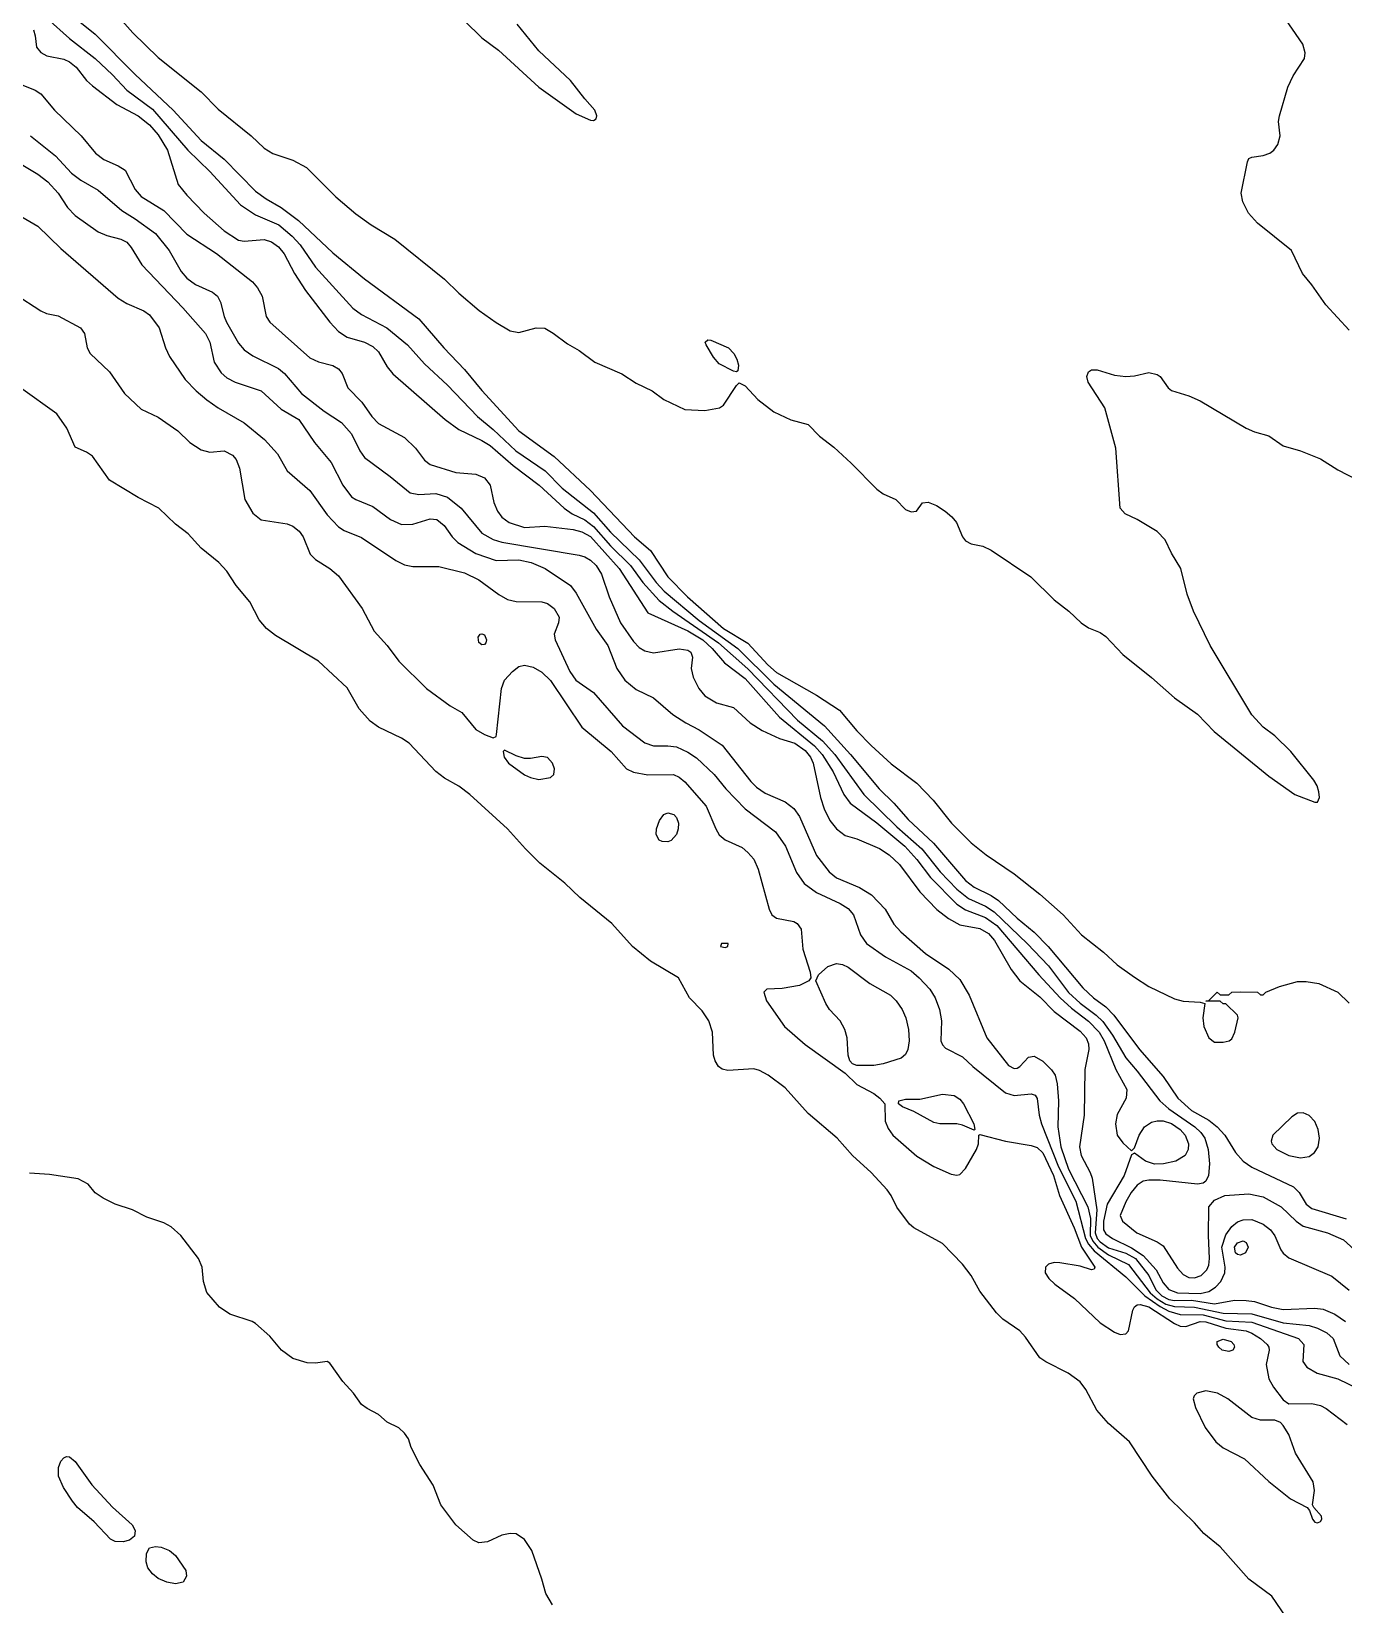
# Model space of a CAD drawing. Extents: x 474277 to 475042, y 254928 to 255625.
# Drawn here: x 474636.53 to 474671.67, y 255047.68 to 255089.81 of the extents above; entities that cross this region are included whole.
import ezdxf

# ---------------------------------------------------------------- set-up
doc = ezdxf.new("R2010")
doc.units = 0
doc.header["$MEASUREMENT"] = 0
doc.layers.add('BaseMapV2_DTM_export_MonNov09090547073261 — entities', color=1, linetype='CONTINUOUS')

msp = doc.modelspace()

# ---------------------------------------------------------------- linework, layer by layer
at = {"layer": 'BaseMapV2_DTM_export_MonNov09090547073261 — entities', "color": 15, "linetype": 'Continuous', "true_color": 0xb7484b}
for points in [[(474638.465, 255090.645, 88.75), (474639.242, 255089.769, 88.75), (474639.922, 255089.105, 88.75), (474641.072, 255088.192, 88.75), (474641.532, 255087.726, 88.75), (474642.414, 255087.009, 88.75), (474642.759, 255086.685, 88.75), (474642.989, 255086.537, 88.75), (474643.526, 255086.359, 88.75), (474643.893, 255086.165, 88.75), (474644.676, 255085.38, 88.75), (474645.213, 255084.926, 88.75), (474645.627, 255084.632, 88.75), (474646.264, 255084.248, 88.75), (474647.591, 255083.175, 88.75), (474647.973, 255082.798, 88.75), (474648.515, 255082.331, 88.75), (474648.97, 255082.013, 88.75), (474649.353, 255081.79, 88.75), (474649.583, 255081.744, 88.75), (474650.043, 255081.873, 88.75), (474650.273, 255081.866, 88.75), (474650.503, 255081.73, 88.75), (474650.887, 255081.438, 88.75), (474651.193, 255081.264, 88.75), (474651.613, 255080.951, 88.75), (474652.344, 255080.64, 88.75), (474652.727, 255080.387, 88.75), (474653.148, 255080.184, 88.75), (474653.467, 255079.954, 88.75), (474654.031, 255079.685, 88.75), (474654.567, 255079.655, 88.75), (474654.96, 255079.724, 88.75), (474655.06, 255079.801, 88.75), (474655.411, 255080.327, 88.75), (474655.487, 255080.402, 88.75), (474655.641, 255080.316, 88.75), (474655.986, 255079.954, 88.75), (474656.407, 255079.624, 88.75), (474656.868, 255079.405, 88.75), (474657.328, 255079.278, 88.75), (474657.634, 255078.971, 88.75), (474658.018, 255078.671, 88.75), (474658.478, 255078.244, 88.75), (474659.168, 255077.55, 88.75), (474659.34, 255077.424, 88.75), (474659.677, 255077.271, 88.75), (474659.935, 255077.01, 88.75), (474660.088, 255076.947, 88.75), (474660.23, 255076.964, 88.75), (474660.395, 255077.185, 88.75), (474660.548, 255077.201, 88.75), (474660.77, 255077.117, 88.75), (474660.998, 255076.964, 88.75), (474661.181, 255076.811, 88.75), (474661.308, 255076.657, 88.75), (474661.46, 255076.274, 88.75), (474661.545, 255076.169, 88.75), (474661.698, 255076.091, 88.75), (474662.005, 255076.024, 88.75), (474662.235, 255075.921, 88.75), (474663.293, 255075.2, 88.75), (474663.919, 255074.587, 88.75), (474664.313, 255074.28, 88.75), (474664.641, 255073.974, 88.75), (474664.842, 255073.835, 88.75), (474665.149, 255073.71, 88.75), (474665.302, 255073.606, 88.75), (474665.762, 255073.127, 88.75), (474666.529, 255072.506, 88.75), (474667.142, 255071.959, 88.75), (474667.756, 255071.528, 88.75), (474668.205, 255071.06, 88.75), (474669.672, 255069.864, 88.75), (474670.363, 255069.373, 88.75), (474670.899, 255069.167, 88.75), (474670.976, 255069.168, 88.75), (474671.025, 255069.296, 88.75), (474671.01, 255069.45, 88.75), (474670.967, 255069.603, 88.75), (474670.878, 255069.756, 88.75), (474670.256, 255070.523, 88.75), (474669.826, 255070.942, 88.75), (474669.519, 255071.176, 88.75), (474669.212, 255071.506, 88.75), (474668.098, 255073.36, 88.75), (474667.655, 255074.28, 88.75), (474667.479, 255074.74, 88.75), (474667.316, 255075.43, 88.75), (474667.065, 255075.834, 88.75), (474666.889, 255076.197, 88.75), (474666.682, 255076.415, 88.75), (474666.145, 255076.739, 88.75), (474665.818, 255076.887, 88.75), (474665.69, 255077.041, 88.75), (474665.575, 255078.651, 88.75), (474665.278, 255079.724, 88.75), (474664.826, 255080.414, 88.75), (474664.796, 255080.568, 88.75), (474664.842, 255080.691, 88.75), (474664.919, 255080.743, 88.75), (474665.072, 255080.742, 88.75), (474665.532, 255080.605, 88.75), (474665.839, 255080.568, 88.75), (474666.069, 255080.582, 88.75), (474666.452, 255080.67, 88.75), (474666.682, 255080.625, 88.75), (474666.759, 255080.566, 88.75), (474666.975, 255080.261, 88.75), (474667.065, 255080.19, 88.75), (474667.526, 255080.053, 88.75), (474667.832, 255079.919, 88.75), (474669.059, 255079.186, 88.75), (474669.289, 255079.087, 88.75), (474669.672, 255078.976, 88.75), (474670.056, 255078.71, 88.75), (474670.516, 255078.573, 88.75), (474671.053, 255078.36, 88.75), (474671.513, 255078.068, 88.75), (474672.31, 255077.654, 88.75)], [(474671.819, 255081.809, 88.75), (474671.2, 255082.485, 88.75), (474670.823, 255083.022, 88.75), (474670.569, 255083.328, 88.75), (474670.274, 255083.941, 88.75), (474669.366, 255084.674, 88.75), (474669.126, 255084.938, 88.75), (474668.976, 255085.245, 88.75), (474668.931, 255085.475, 88.75), (474669.094, 255086.318, 88.75), (474669.136, 255086.404, 88.75), (474669.212, 255086.436, 88.75), (474669.519, 255086.481, 88.75), (474669.692, 255086.548, 88.75), (474669.801, 255086.625, 88.75), (474669.914, 255086.778, 88.75), (474669.972, 255087.009, 88.75), (474669.932, 255087.392, 88.75), (474669.957, 255087.545, 88.75), (474670.176, 255088.312, 88.75), (474670.319, 255088.619, 88.75), (474670.625, 255089.079, 88.75), (474670.641, 255089.232, 88.75), (474670.581, 255089.462, 88.75), (474669.749, 255090.684, 88.75)], [(474636.948, 255090.152, 89.25), (474637.55, 255089.615, 89.25), (474638.231, 255089.079, 89.25), (474638.695, 255088.646, 89.25), (474639.079, 255088.233, 89.25), (474639.769, 255087.727, 89.25), (474640.714, 255086.625, 89.25), (474641.302, 255086.06, 89.25), (474642.124, 255085.168, 89.25), (474642.529, 255084.892, 89.25), (474643.155, 255084.632, 89.25), (474643.513, 255084.325, 89.25), (474643.725, 255084.095, 89.25), (474644.139, 255083.496, 89.25), (474645.136, 255082.4, 89.25), (474645.366, 255082.23, 89.25), (474646.049, 255081.871, 89.25), (474646.6, 255081.411, 89.25), (474647.053, 255080.903, 89.25), (474647.666, 255080.339, 89.25), (474648.473, 255079.494, 89.25), (474648.893, 255079.152, 89.25), (474649.502, 255078.574, 89.25), (474650.288, 255078.037, 89.25), (474650.744, 255077.577, 89.25), (474651.577, 255076.917, 89.25), (474652.037, 255076.4, 89.25), (474652.806, 255075.66, 89.25), (474653.255, 255075.047, 89.25), (474653.473, 255074.817, 89.25), (474654.414, 255074.036, 89.25), (474655.443, 255073.283, 89.25), (474656.407, 255072.329, 89.25), (474657.766, 255071.213, 89.25), (474658.464, 255070.446, 89.25), (474659.231, 255069.526, 89.25), (474659.624, 255069.143, 89.25), (474660.011, 255068.703, 89.25), (474660.688, 255068.069, 89.25), (474661.545, 255067.073, 89.25), (474661.775, 255066.892, 89.25), (474662.235, 255066.668, 89.25), (474662.429, 255066.536, 89.25), (474662.925, 255066.06, 89.25), (474663.385, 255065.686, 89.25), (474663.759, 255065.309, 89.25), (474664.689, 255064.199, 89.25), (474664.976, 255063.929, 89.25), (474665.302, 255063.692, 89.25), (474665.516, 255063.469, 89.25), (474666.206, 255062.549, 89.25), (474666.835, 255061.822, 89.25), (474667.234, 255061.245, 89.25), (474667.602, 255060.917, 89.25), (474668.062, 255060.654, 89.25), (474668.285, 255060.479, 89.25), (474668.489, 255060.249, 89.25), (474668.773, 255059.788, 89.25), (474668.979, 255059.558, 89.25), (474669.212, 255059.398, 89.25), (474670.327, 255058.868, 89.25), (474670.486, 255058.715, 89.25), (474670.673, 255058.408, 89.25), (474670.823, 255058.291, 89.25), (474671.743, 255058.016, 89.25)], [(474637.468, 255090.347, 89), (474638.235, 255089.733, 89), (474639.309, 255088.65, 89), (474640.321, 255087.699, 89), (474641.072, 255086.889, 89), (474641.686, 255086.383, 89), (474642.529, 255085.534, 89), (474642.811, 255085.322, 89), (474643.219, 255085.094, 89), (474643.679, 255084.745, 89), (474644.599, 255083.882, 89), (474645.443, 255083.179, 89), (474646.9, 255082.109, 89), (474647.568, 255081.334, 89), (474648.126, 255080.754, 89), (474648.586, 255080.196, 89), (474649.583, 255079.113, 89), (474650.526, 255078.421, 89), (474651.5, 255077.515, 89), (474652.676, 255076.274, 89), (474653.11, 255075.912, 89), (474653.57, 255075.202, 89), (474654.099, 255074.664, 89), (474655.065, 255073.82, 89), (474655.717, 255073.431, 89), (474656.254, 255072.85, 89), (474656.484, 255072.642, 89), (474657.558, 255072.031, 89), (474658.171, 255071.633, 89), (474658.631, 255071.079, 89), (474659.014, 255070.686, 89), (474659.551, 255070.196, 89), (474660.241, 255069.674, 89), (474660.678, 255069.22, 89), (474661.166, 255068.606, 89), (474661.698, 255068.083, 89), (474662.096, 255067.763, 89), (474662.848, 255067.248, 89), (474663.538, 255066.707, 89), (474664.165, 255066.153, 89), (474664.653, 255065.616, 89), (474665.237, 255065.156, 89), (474665.609, 255064.816, 89), (474666.069, 255064.487, 89), (474666.459, 255064.236, 89), (474667.142, 255063.899, 89), (474667.372, 255063.84, 89), (474667.832, 255063.815, 89), (474667.952, 255063.776, 89), (474667.898, 255063.392, 89), (474667.928, 255063.162, 89), (474668.062, 255062.858, 89), (474668.216, 255062.745, 89), (474668.446, 255062.739, 89), (474668.603, 255062.779, 89), (474668.676, 255062.828, 89), (474668.763, 255063.009, 89), (474668.848, 255063.392, 89), (474668.826, 255063.469, 89), (474668.522, 255063.771, 89), (474668.446, 255063.771, 89), (474668.369, 255063.844, 89), (474667.986, 255063.844, 89), (474668.062, 255063.857, 89), (474668.284, 255064.082, 89), (474668.369, 255064.014, 89), (474668.599, 255064.014, 89), (474668.676, 255064.085, 89), (474668.906, 255064.09, 89), (474669.366, 255064.085, 89), (474669.442, 255064.014, 89), (474669.519, 255064.014, 89), (474669.588, 255064.082, 89), (474669.952, 255064.236, 89), (474670.439, 255064.367, 89), (474670.669, 255064.37, 89), (474671.006, 255064.312, 89), (474671.516, 255064.082, 89), (474671.819, 255063.789, 89)], [(474648.126, 255090.09, 88.5), (474648.586, 255089.634, 88.5), (474649.033, 255089.309, 88.5), (474650.121, 255088.312, 88.5), (474651.117, 255087.603, 88.5), (474651.5, 255087.43, 88.5), (474651.577, 255087.426, 88.5), (474651.656, 255087.469, 88.5), (474651.672, 255087.545, 88.5), (474651.62, 255087.699, 88.5), (474651.347, 255087.998, 88.5), (474650.963, 255088.495, 88.5), (474650.12, 255089.286, 88.5), (474649.537, 255089.999, 88.5)], [(474636.582, 255089.846, 89.5), (474636.63, 255089.692, 89.5), (474636.663, 255089.385, 89.5), (474636.778, 255089.239, 89.5), (474636.937, 255089.155, 89.5), (474637.392, 255089.061, 89.5), (474637.545, 255088.995, 89.5), (474637.724, 255088.849, 89.5), (474638.005, 255088.493, 89.5), (474638.159, 255088.35, 89.5), (474638.81, 255087.852, 89.5), (474639.385, 255087.546, 89.5), (474639.692, 255087.302, 89.5), (474639.922, 255087.04, 89.5), (474640.171, 255086.625, 89.5), (474640.455, 255085.705, 89.5), (474640.689, 255085.419, 89.5), (474641.157, 255084.938, 89.5), (474641.686, 255084.469, 89.5), (474642.069, 255084.22, 89.5), (474642.222, 255084.189, 89.5), (474642.759, 255084.234, 89.5), (474642.955, 255084.171, 89.5), (474643.142, 255084.042, 89.5), (474643.296, 255083.852, 89.5), (474643.568, 255083.328, 89.5), (474643.871, 255082.868, 89.5), (474644.523, 255082.024, 89.5), (474644.753, 255081.775, 89.5), (474644.983, 255081.618, 89.5), (474645.443, 255081.491, 89.5), (474645.673, 255081.375, 89.5), (474645.826, 255081.225, 89.5), (474646.056, 255080.822, 89.5), (474646.21, 255080.638, 89.5), (474647.612, 255079.418, 89.5), (474647.973, 255079.149, 89.5), (474648.586, 255078.856, 89.5), (474648.817, 255078.716, 89.5), (474649.43, 255078.184, 89.5), (474650.126, 255077.654, 89.5), (474650.791, 255077.041, 89.5), (474651.012, 255076.887, 89.5), (474651.347, 255076.727, 89.5), (474651.577, 255076.551, 89.5), (474652.037, 255076.031, 89.5), (474652.572, 255075.507, 89.5), (474652.901, 255075.047, 89.5), (474653.34, 255074.572, 89.5), (474653.709, 255074.28, 89.5), (474654.927, 255073.437, 89.5), (474655.717, 255072.743, 89.5), (474657.042, 255071.367, 89.5), (474657.711, 255070.816, 89.5), (474658.044, 255070.446, 89.5), (474658.82, 255069.373, 89.5), (474659.705, 255068.509, 89.5), (474660.374, 255067.916, 89.5), (474660.864, 255067.303, 89.5), (474661.315, 255066.837, 89.5), (474661.621, 255066.593, 89.5), (474662.082, 255066.385, 89.5), (474662.312, 255066.235, 89.5), (474663.194, 255065.386, 89.5), (474663.768, 255064.784, 89.5), (474664.305, 255064.073, 89.5), (474664.612, 255063.783, 89.5), (474665.047, 255063.469, 89.5), (474665.225, 255063.293, 89.5), (474665.484, 255062.932, 89.5), (474665.839, 255062.328, 89.5), (474666.145, 255061.97, 89.5), (474666.75, 255061.169, 89.5), (474666.989, 255060.96, 89.5), (474667.686, 255060.479, 89.5), (474667.85, 255060.325, 89.5), (474667.955, 255060.172, 89.5), (474668.047, 255059.865, 89.5), (474668.076, 255059.482, 89.5), (474668.053, 255059.175, 89.5), (474667.983, 255059.022, 89.5), (474667.909, 255058.967, 89.5), (474667.756, 255058.945, 89.5), (474666.759, 255059.049, 89.5), (474666.452, 255059.052, 89.5), (474666.299, 255059.017, 89.5), (474666.145, 255058.912, 89.5), (474665.984, 255058.715, 89.5), (474665.839, 255058.471, 89.5), (474665.69, 255058.102, 89.5), (474665.746, 255057.948, 89.5), (474666.132, 255057.642, 89.5), (474666.682, 255057.399, 89.5), (474666.835, 255057.29, 89.5), (474667.219, 255056.691, 89.5), (474667.372, 255056.518, 89.5), (474667.526, 255056.44, 89.5), (474667.679, 255056.431, 89.5), (474667.853, 255056.491, 89.5), (474668.011, 255056.645, 89.5), (474668.062, 255056.774, 89.5), (474668.084, 255056.951, 89.5), (474668.055, 255057.565, 89.5), (474668.064, 255058.332, 89.5), (474668.216, 255058.509, 89.5), (474668.494, 255058.638, 89.5), (474669.136, 255058.682, 89.5), (474669.519, 255058.601, 89.5), (474670.001, 255058.332, 89.5), (474670.398, 255057.948, 89.5), (474670.593, 255057.817, 89.5), (474671.238, 255057.642, 89.5), (474671.666, 255057.447, 89.5), (474672.053, 255057.105, 89.5)], [(474636.165, 255088.426, 89.75), (474636.628, 255088.235, 89.75), (474636.778, 255088.137, 89.75), (474637.141, 255087.699, 89.75), (474637.856, 255087.009, 89.75), (474638.239, 255086.548, 89.75), (474638.465, 255086.381, 89.75), (474638.849, 255086.209, 89.75), (474639.037, 255086.088, 89.75), (474639.309, 255085.571, 89.75), (474639.462, 255085.387, 89.75), (474640.075, 255085.016, 89.75), (474640.689, 255084.375, 89.75), (474641.487, 255083.865, 89.75), (474642.444, 255083.098, 89.75), (474642.579, 255082.945, 89.75), (474642.705, 255082.715, 89.75), (474642.811, 255082.178, 89.75), (474642.91, 255082.025, 89.75), (474643.986, 255081.07, 89.75), (474644.216, 255080.964, 89.75), (474644.599, 255080.859, 89.75), (474644.753, 255080.772, 89.75), (474644.853, 255080.644, 89.75), (474645.005, 255080.261, 89.75), (474645.375, 255079.878, 89.75), (474645.643, 255079.494, 89.75), (474645.826, 255079.307, 89.75), (474646.516, 255078.938, 89.75), (474646.815, 255078.651, 89.75), (474647.053, 255078.329, 89.75), (474647.206, 255078.207, 89.75), (474647.896, 255078, 89.75), (474648.433, 255077.956, 89.75), (474648.663, 255077.851, 89.75), (474648.812, 255077.654, 89.75), (474648.915, 255077.194, 89.75), (474649.008, 255076.964, 89.75), (474649.123, 255076.805, 89.75), (474649.323, 255076.657, 89.75), (474649.737, 255076.52, 89.75), (474650.273, 255076.557, 89.75), (474651.04, 255076.47, 89.75), (474651.27, 255076.41, 89.75), (474651.5, 255076.282, 89.75), (474652.269, 255075.43, 89.75), (474653.034, 255074.24, 89.75), (474654.107, 255073.753, 89.75), (474654.505, 255073.513, 89.75), (474654.758, 255073.283, 89.75), (474655.089, 255072.9, 89.75), (474655.641, 255072.481, 89.75), (474656.562, 255071.443, 89.75), (474657.502, 255070.676, 89.75), (474657.704, 255070.446, 89.75), (474657.999, 255069.986, 89.75), (474658.285, 255069.373, 89.75), (474658.453, 255069.143, 89.75), (474659.168, 255068.614, 89.75), (474659.921, 255067.993, 89.75), (474660.241, 255067.633, 89.75), (474660.605, 255067.149, 89.75), (474661.315, 255066.441, 89.75), (474661.545, 255066.286, 89.75), (474662.082, 255066.085, 89.75), (474662.388, 255065.863, 89.75), (474663.507, 255064.542, 89.75), (474664.079, 255063.929, 89.75), (474664.382, 255063.651, 89.75), (474664.842, 255063.305, 89.75), (474665.128, 255063.009, 89.75), (474665.26, 255062.779, 89.75), (474665.569, 255062.012, 89.75), (474665.868, 255061.475, 89.75), (474665.85, 255061.245, 89.75), (474665.609, 255060.803, 89.75), (474665.56, 255060.555, 89.75), (474665.609, 255060.255, 89.75), (474665.762, 255060.049, 89.75), (474665.992, 255059.837, 89.75), (474666.069, 255059.915, 89.75), (474666.194, 255060.249, 89.75), (474666.34, 255060.479, 89.75), (474666.529, 255060.597, 89.75), (474666.682, 255060.635, 89.75), (474666.835, 255060.635, 89.75), (474667.065, 255060.564, 89.75), (474667.291, 255060.402, 89.75), (474667.424, 255060.249, 89.75), (474667.519, 255060.018, 89.75), (474667.512, 255059.865, 89.75), (474667.424, 255059.712, 89.75), (474667.175, 255059.558, 89.75), (474666.844, 255059.482, 89.75), (474666.605, 255059.479, 89.75), (474666.366, 255059.558, 89.75), (474666.069, 255059.768, 89.75), (474665.992, 255059.722, 89.75), (474665.791, 255059.175, 89.75), (474665.336, 255058.408, 89.75), (474665.239, 255057.948, 89.75), (474665.244, 255057.718, 89.75), (474665.302, 255057.615, 89.75), (474665.486, 255057.488, 89.75), (474665.992, 255057.238, 89.75), (474666.299, 255057.028, 89.75), (474666.654, 255056.645, 89.75), (474666.835, 255056.298, 89.75), (474666.989, 255056.119, 89.75), (474667.219, 255056.034, 89.75), (474667.832, 255056.01, 89.75), (474668.062, 255056.066, 89.75), (474668.238, 255056.185, 89.75), (474668.383, 255056.338, 89.75), (474668.487, 255056.568, 89.75), (474668.496, 255056.721, 89.75), (474668.412, 255057.258, 89.75), (474668.522, 255057.585, 89.75), (474668.676, 255057.804, 89.75), (474668.829, 255057.928, 89.75), (474668.982, 255057.989, 89.75), (474669.212, 255057.993, 89.75), (474669.518, 255057.872, 89.75), (474669.715, 255057.718, 89.75), (474669.826, 255057.558, 89.75), (474669.992, 255057.181, 89.75), (474670.056, 255057.089, 89.75), (474670.209, 255056.966, 89.75), (474671.359, 255056.474, 89.75), (474671.819, 255056.104, 89.75)], [(474636.502, 255087.009, 90), (474637.171, 255086.472, 90), (474637.599, 255086.012, 90), (474637.852, 255085.824, 90), (474638.312, 255085.56, 90), (474638.947, 255085.015, 90), (474639.309, 255084.792, 90), (474639.845, 255084.394, 90), (474640.214, 255083.941, 90), (474640.535, 255083.382, 90), (474640.689, 255083.2, 90), (474640.919, 255083.029, 90), (474641.379, 255082.828, 90), (474641.506, 255082.715, 90), (474641.592, 255082.561, 90), (474641.686, 255082.178, 90), (474641.752, 255082.025, 90), (474642.069, 255081.459, 90), (474642.222, 255081.279, 90), (474642.452, 255081.125, 90), (474643.142, 255080.78, 90), (474643.301, 255080.644, 90), (474643.756, 255080.108, 90), (474644.369, 255079.638, 90), (474644.829, 255079.336, 90), (474645.096, 255079.034, 90), (474645.321, 255078.574, 90), (474645.443, 255078.397, 90), (474646.133, 255077.89, 90), (474646.67, 255077.448, 90), (474646.9, 255077.404, 90), (474647.36, 255077.433, 90), (474647.666, 255077.333, 90), (474648.036, 255077.041, 90), (474648.586, 255076.369, 90), (474648.893, 255076.201, 90), (474649.123, 255076.135, 90), (474651.193, 255075.783, 90), (474651.347, 255075.739, 90), (474651.5, 255075.65, 90), (474651.654, 255075.507, 90), (474651.798, 255075.277, 90), (474652, 255074.664, 90), (474652.306, 255073.974, 90), (474652.65, 255073.475, 90), (474652.804, 255073.314, 90), (474652.957, 255073.218, 90), (474653.187, 255073.168, 90), (474653.877, 255073.276, 90), (474654.107, 255073.241, 90), (474654.184, 255073.182, 90), (474654.236, 255073.053, 90), (474654.199, 255072.747, 90), (474654.249, 255072.517, 90), (474654.403, 255072.21, 90), (474654.567, 255072.021, 90), (474654.874, 255071.833, 90), (474655.334, 255071.702, 90), (474655.776, 255071.29, 90), (474656.101, 255071.084, 90), (474656.561, 255070.874, 90), (474656.971, 255070.753, 90), (474657.251, 255070.557, 90), (474657.396, 255070.37, 90), (474657.465, 255070.216, 90), (474657.663, 255069.296, 90), (474657.756, 255068.99, 90), (474657.913, 255068.683, 90), (474658.094, 255068.459, 90), (474658.324, 255068.279, 90), (474658.631, 255068.191, 90), (474659.244, 255067.931, 90), (474659.5, 255067.763, 90), (474659.781, 255067.497, 90), (474660.319, 255066.766, 90), (474660.778, 255066.292, 90), (474661.085, 255066.051, 90), (474661.391, 255065.889, 90), (474661.928, 255065.785, 90), (474662.158, 255065.657, 90), (474662.323, 255065.462, 90), (474662.772, 255064.686, 90), (474663.001, 255064.389, 90), (474663.538, 255063.957, 90), (474663.922, 255063.561, 90), (474664.612, 255063.036, 90), (474664.778, 255062.856, 90), (474664.837, 255062.702, 90), (474664.849, 255062.549, 90), (474664.737, 255062.012, 90), (474664.727, 255060.785, 90), (474664.596, 255059.942, 90), (474664.644, 255059.712, 90), (474664.887, 255059.252, 90), (474664.937, 255059.098, 90), (474665.062, 255058.255, 90), (474665.017, 255057.642, 90), (474665.071, 255057.488, 90), (474665.149, 255057.398, 90), (474665.379, 255057.234, 90), (474665.839, 255057.096, 90), (474666.094, 255056.951, 90), (474666.452, 255056.498, 90), (474666.642, 255056.108, 90), (474666.805, 255055.955, 90), (474666.989, 255055.856, 90), (474667.142, 255055.827, 90), (474667.602, 255055.831, 90), (474668.216, 255055.74, 90), (474668.752, 255055.832, 90), (474669.059, 255055.83, 90), (474669.289, 255055.796, 90), (474669.744, 255055.648, 90), (474670.056, 255055.587, 90), (474670.899, 255055.622, 90), (474671.129, 255055.596, 90), (474671.436, 255055.462, 90), (474671.723, 255055.265, 90)], [(474635.782, 255086.54, 90.25), (474636.702, 255085.984, 90.25), (474636.962, 255085.782, 90.25), (474637.238, 255085.475, 90.25), (474637.493, 255085.092, 90.25), (474637.698, 255084.882, 90.25), (474638.312, 255084.445, 90.25), (474638.542, 255084.347, 90.25), (474638.925, 255084.249, 90.25), (474639.079, 255084.163, 90.25), (474639.2, 255084.018, 90.25), (474639.482, 255083.558, 90.25), (474640.582, 255082.408, 90.25), (474641.189, 255081.718, 90.25), (474641.303, 255081.488, 90.25), (474641.425, 255080.951, 90.25), (474641.609, 255080.665, 90.25), (474641.762, 255080.53, 90.25), (474641.979, 255080.414, 90.25), (474642.682, 255080.188, 90.25), (474643.219, 255079.692, 90.25), (474643.689, 255079.418, 90.25), (474644.105, 255078.804, 90.25), (474644.554, 255078.267, 90.25), (474644.864, 255077.654, 90.25), (474645.101, 255077.347, 90.25), (474645.213, 255077.271, 90.25), (474645.673, 255077.085, 90.25), (474646.145, 255076.734, 90.25), (474646.44, 255076.608, 90.25), (474646.746, 255076.611, 90.25), (474647.206, 255076.753, 90.25), (474647.383, 255076.734, 90.25), (474647.584, 255076.581, 90.25), (474647.798, 255076.274, 90.25), (474647.951, 255076.12, 90.25), (474648.433, 255075.831, 90.25), (474648.97, 255075.643, 90.25), (474649.583, 255075.655, 90.25), (474649.912, 255075.584, 90.25), (474650.286, 255075.43, 90.25), (474650.963, 255074.975, 90.25), (474651.117, 255074.769, 90.25), (474651.654, 255073.804, 90.25), (474651.969, 255073.36, 90.25), (474652.21, 255072.747, 90.25), (474652.42, 255072.439, 90.25), (474652.727, 255072.19, 90.25), (474653.187, 255071.963, 90.25), (474653.705, 255071.52, 90.25), (474654.057, 255071.29, 90.25), (474654.414, 255071.103, 90.25), (474655.027, 255070.697, 90.25), (474655.794, 255069.725, 90.25), (474655.947, 255069.568, 90.25), (474656.177, 255069.411, 90.25), (474656.714, 255069.179, 90.25), (474656.944, 255069.004, 90.25), (474657.098, 255068.782, 90.25), (474657.558, 255067.742, 90.25), (474657.896, 255067.303, 90.25), (474658.094, 255067.147, 90.25), (474658.708, 255066.884, 90.25), (474659.03, 255066.689, 90.25), (474659.389, 255066.306, 90.25), (474659.628, 255065.907, 90.25), (474659.809, 255065.693, 90.25), (474660.471, 255065.116, 90.25), (474661.097, 255064.696, 90.25), (474661.391, 255064.422, 90.25), (474661.645, 255064.006, 90.25), (474662.115, 255062.856, 90.25), (474662.695, 255062.115, 90.25), (474662.848, 255062.041, 90.25), (474662.925, 255062.048, 90.25), (474663.002, 255062.089, 90.25), (474663.232, 255062.344, 90.25), (474663.385, 255062.364, 90.25), (474663.615, 255062.236, 90.25), (474663.845, 255062.006, 90.25), (474663.942, 255061.859, 90.25), (474664.002, 255061.629, 90.25), (474664.035, 255061.169, 90.25), (474664.018, 255060.479, 90.25), (474664.099, 255059.942, 90.25), (474664.305, 255059.342, 90.25), (474664.821, 255058.332, 90.25), (474664.889, 255058.025, 90.25), (474664.88, 255057.565, 90.25), (474664.951, 255057.411, 90.25), (474665.087, 255057.258, 90.25), (474665.379, 255057.045, 90.25), (474665.915, 255056.789, 90.25), (474666.493, 255056.031, 90.25), (474666.682, 255055.87, 90.25), (474666.912, 255055.727, 90.25), (474667.142, 255055.661, 90.25), (474667.679, 255055.647, 90.25), (474668.446, 255055.489, 90.25), (474669.212, 255055.469, 90.25), (474670.056, 255055.23, 90.25), (474670.746, 255055.152, 90.25), (474670.976, 255055.088, 90.25), (474671.227, 255054.958, 90.25), (474671.393, 255054.805, 90.25), (474671.569, 255054.344, 90.25), (474671.817, 255054.114, 90.25)], [(474636.165, 255084.905, 90.5), (474636.702, 255084.594, 90.5), (474637.315, 255083.994, 90.5), (474638.849, 255082.668, 90.5), (474639.079, 255082.524, 90.5), (474639.539, 255082.328, 90.5), (474639.692, 255082.22, 90.5), (474639.945, 255081.871, 90.5), (474640.119, 255081.334, 90.5), (474640.225, 255081.104, 90.5), (474640.641, 255080.491, 90.5), (474640.938, 255080.184, 90.5), (474641.226, 255079.945, 90.5), (474641.532, 255079.729, 90.5), (474642.222, 255079.324, 90.5), (474642.77, 255078.881, 90.5), (474643.116, 255078.497, 90.5), (474643.375, 255078.037, 90.5), (474643.986, 255077.514, 90.5), (474644.446, 255076.865, 90.5), (474644.753, 255076.54, 90.5), (474644.906, 255076.447, 90.5), (474645.366, 255076.255, 90.5), (474646.286, 255075.637, 90.5), (474646.516, 255075.527, 90.5), (474646.746, 255075.48, 90.5), (474647.436, 255075.476, 90.5), (474648.126, 255075.306, 90.5), (474648.511, 255075.124, 90.5), (474649.047, 255074.731, 90.5), (474649.277, 255074.596, 90.5), (474649.507, 255074.544, 90.5), (474650.197, 255074.535, 90.5), (474650.35, 255074.485, 90.5), (474650.531, 255074.357, 90.5), (474650.658, 255074.127, 90.5), (474650.641, 255073.974, 90.5), (474650.526, 255073.667, 90.5), (474650.552, 255073.513, 90.5), (474650.947, 255072.67, 90.5), (474651.105, 255072.44, 90.5), (474651.577, 255072.109, 90.5), (474652.361, 255071.213, 90.5), (474652.957, 255070.756, 90.5), (474653.187, 255070.675, 90.5), (474653.57, 255070.682, 90.5), (474653.8, 255070.647, 90.5), (474654.107, 255070.508, 90.5), (474654.337, 255070.361, 90.5), (474654.816, 255069.91, 90.5), (474655.123, 255069.526, 90.5), (474655.641, 255068.989, 90.5), (474656.459, 255068.376, 90.5), (474656.723, 255067.993, 90.5), (474657.021, 255067.287, 90.5), (474657.225, 255066.996, 90.5), (474657.558, 255066.749, 90.5), (474658.184, 255066.459, 90.5), (474658.401, 255066.319, 90.5), (474658.541, 255066.153, 90.5), (474658.735, 255065.616, 90.5), (474658.892, 255065.386, 90.5), (474659.398, 255065.032, 90.5), (474660.088, 255064.652, 90.5), (474660.306, 255064.466, 90.5), (474660.585, 255064.159, 90.5), (474660.73, 255063.929, 90.5), (474660.849, 255063.622, 90.5), (474660.899, 255063.316, 90.5), (474660.888, 255062.779, 90.5), (474660.931, 255062.67, 90.5), (474661.008, 255062.586, 90.5), (474661.468, 255062.35, 90.5), (474661.745, 255062.089, 90.5), (474662.618, 255061.382, 90.5), (474662.848, 255061.313, 90.5), (474663.308, 255061.361, 90.5), (474663.411, 255061.322, 90.5), (474663.462, 255061.237, 90.5), (474663.514, 255060.785, 90.5), (474663.582, 255060.555, 90.5), (474664.039, 255059.405, 90.5), (474664.5, 255058.485, 90.5), (474664.759, 255057.488, 90.5), (474664.842, 255057.335, 90.5), (474664.995, 255057.155, 90.5), (474665.839, 255056.461, 90.5), (474666.347, 255055.955, 90.5), (474666.759, 255055.663, 90.5), (474666.989, 255055.541, 90.5), (474667.295, 255055.453, 90.5), (474667.909, 255055.443, 90.5), (474668.522, 255055.28, 90.5), (474669.212, 255055.245, 90.5), (474670.464, 255054.805, 90.5), (474670.607, 255054.651, 90.5), (474670.584, 255054.191, 90.5), (474670.687, 255054.038, 90.5), (474670.966, 255053.884, 90.5), (474671.513, 255053.729, 90.5), (474672.309, 255053.348, 90.5)], [(474636.088, 255082.776, 90.75), (474636.778, 255082.329, 90.75), (474636.932, 255082.257, 90.75), (474637.238, 255082.192, 90.75), (474637.843, 255081.871, 90.75), (474637.949, 255081.718, 90.75), (474638.016, 255081.334, 90.75), (474638.097, 255081.181, 90.75), (474638.619, 255080.69, 90.75), (474639.023, 255080.108, 90.75), (474639.462, 255079.696, 90.75), (474639.922, 255079.477, 90.75), (474640.445, 255079.111, 90.75), (474640.77, 255078.804, 90.75), (474641.072, 255078.6, 90.75), (474641.302, 255078.538, 90.75), (474641.686, 255078.575, 90.75), (474641.916, 255078.464, 90.75), (474642.01, 255078.344, 90.75), (474642.102, 255078.114, 90.75), (474642.24, 255077.271, 90.75), (474642.452, 255076.912, 90.75), (474642.682, 255076.732, 90.75), (474643.373, 255076.625, 90.75), (474643.526, 255076.556, 90.75), (474643.698, 255076.427, 90.75), (474643.807, 255076.274, 90.75), (474643.994, 255075.814, 90.75), (474644.139, 255075.671, 90.75), (474644.518, 255075.43, 90.75), (474644.753, 255075.234, 90.75), (474645.384, 255074.357, 90.75), (474645.702, 255073.744, 90.75), (474646.053, 255073.36, 90.75), (474646.363, 255072.947, 90.75), (474647.111, 255072.21, 90.75), (474647.743, 255071.751, 90.75), (474648.05, 255071.573, 90.75), (474648.433, 255071.115, 90.75), (474648.663, 255070.98, 90.75), (474648.893, 255070.894, 90.75), (474648.97, 255070.924, 90.75), (474648.982, 255070.983, 90.75), (474649.116, 255072.21, 90.75), (474649.2, 255072.432, 90.75), (474649.409, 255072.67, 90.75), (474649.583, 255072.8, 90.75), (474649.737, 255072.836, 90.75), (474649.967, 255072.786, 90.75), (474650.197, 255072.654, 90.75), (474650.427, 255072.424, 90.75), (474651.27, 255071.178, 90.75), (474652.057, 255070.523, 90.75), (474652.464, 255070.063, 90.75), (474652.65, 255069.974, 90.75), (474653.034, 255069.9, 90.75), (474653.724, 255069.906, 90.75), (474653.877, 255069.839, 90.75), (474654.031, 255069.713, 90.75), (474654.601, 255069.066, 90.75), (474654.857, 255068.453, 90.75), (474654.951, 255068.293, 90.75), (474655.104, 255068.161, 90.75), (474655.564, 255067.954, 90.75), (474655.717, 255067.824, 90.75), (474655.871, 255067.64, 90.75), (474655.989, 255067.379, 90.75), (474656.282, 255066.306, 90.75), (474656.357, 255066.153, 90.75), (474656.484, 255066.064, 90.75), (474656.944, 255065.973, 90.75), (474657.038, 255065.923, 90.75), (474657.14, 255065.769, 90.75), (474657.192, 255065.232, 90.75), (474657.384, 255064.619, 90.75), (474657.402, 255064.466, 90.75), (474657.35, 255064.389, 90.75), (474657.098, 255064.264, 90.75), (474656.637, 255064.176, 90.75), (474656.223, 255064.159, 90.75), (474656.143, 255064.082, 90.75), (474656.211, 255063.852, 90.75), (474656.696, 255063.162, 90.75), (474657.251, 255062.677, 90.75), (474658.324, 255061.914, 90.75), (474658.631, 255061.608, 90.75), (474659.091, 255061.365, 90.75), (474659.253, 255061.245, 90.75), (474659.384, 255061.092, 90.75), (474659.391, 255060.632, 90.75), (474659.475, 255060.429, 90.75), (474659.596, 255060.249, 90.75), (474660.241, 255059.69, 90.75), (474660.701, 255059.418, 90.75), (474661.161, 255059.207, 90.75), (474661.315, 255059.179, 90.75), (474661.391, 255059.2, 90.75), (474661.545, 255059.358, 90.75), (474661.841, 255059.865, 90.75), (474661.891, 255060.018, 90.75), (474661.903, 255060.249, 90.75), (474661.928, 255060.27, 90.75), (474662.618, 255060.091, 90.75), (474663.308, 255059.98, 90.75), (474663.462, 255059.921, 90.75), (474663.615, 255059.777, 90.75), (474663.902, 255059.175, 90.75), (474664.059, 255058.638, 90.75), (474664.458, 255057.768, 90.75), (474664.648, 255057.258, 90.75), (474665.005, 255056.721, 90.75), (474664.995, 255056.669, 90.75), (474664.919, 255056.651, 90.75), (474664.612, 255056.749, 90.75), (474664.075, 255056.833, 90.75), (474663.922, 255056.84, 90.75), (474663.768, 255056.801, 90.75), (474663.688, 255056.721, 90.75), (474663.677, 255056.568, 90.75), (474663.778, 255056.415, 90.75), (474663.938, 255056.261, 90.75), (474664.468, 255055.878, 90.75), (474665.149, 255055.225, 90.75), (474665.532, 255054.98, 90.75), (474665.685, 255054.916, 90.75), (474665.839, 255054.93, 90.75), (474665.915, 255055.01, 90.75), (474666.028, 255055.571, 90.75), (474666.069, 255055.656, 90.75), (474666.145, 255055.71, 90.75), (474666.222, 255055.722, 90.75), (474666.452, 255055.656, 90.75), (474667.142, 255055.206, 90.75), (474667.295, 255055.136, 90.75), (474667.449, 255055.128, 90.75), (474667.832, 255055.26, 90.75), (474667.986, 255055.251, 90.75), (474668.522, 255055.087, 90.75), (474669.059, 255055.012, 90.75), (474669.212, 255054.955, 90.75), (474669.446, 255054.805, 90.75), (474669.627, 255054.651, 90.75), (474669.67, 255054.574, 90.75), (474669.677, 255054.498, 90.75), (474669.594, 255054.114, 90.75), (474669.666, 255053.731, 90.75), (474669.795, 255053.501, 90.75), (474670.056, 255053.166, 90.75), (474670.209, 255053.058, 90.75), (474670.823, 255053.066, 90.75), (474671.053, 255053.011, 90.75), (474671.206, 255052.936, 90.75), (474671.764, 255052.504, 90.75)], [(474655.451, 255080.721, 88.75), (474655.411, 255080.688, 88.75), (474655.334, 255080.706, 88.75), (474654.951, 255080.909, 88.75), (474654.797, 255081.089, 88.75), (474654.596, 255081.411, 88.75), (474654.576, 255081.488, 88.75), (474654.644, 255081.546, 88.75), (474654.721, 255081.538, 88.75), (474655.195, 255081.334, 88.75), (474655.336, 255081.181, 88.75), (474655.419, 255081.028, 88.75), (474655.465, 255080.874, 88.75), (474655.451, 255080.721, 88.75)], [(474670.133, 255047.348, 90.75), (474669.749, 255047.907, 90.75), (474669.137, 255048.364, 90.75), (474668.369, 255049.226, 90.75), (474667.928, 255049.591, 90.75), (474667.679, 255049.869, 90.75), (474667.017, 255050.511, 90.75), (474666.543, 255051.124, 90.75), (474665.937, 255052.044, 90.75), (474665.379, 255052.532, 90.75), (474665.066, 255052.888, 90.75), (474664.765, 255053.445, 90.75), (474664.612, 255053.649, 90.75), (474664.299, 255053.884, 90.75), (474663.692, 255054.181, 90.75), (474663.538, 255054.29, 90.75), (474663.155, 255054.841, 90.75), (474663.002, 255055.017, 90.75), (474662.542, 255055.33, 90.75), (474662.375, 255055.495, 90.75), (474661.928, 255056.08, 90.75), (474661.699, 255056.491, 90.75), (474661.46, 255056.798, 90.75), (474660.931, 255057.35, 90.75), (474660.165, 255057.776, 90.75), (474660.045, 255057.872, 90.75), (474659.705, 255058.322, 90.75), (474659.558, 255058.638, 90.75), (474659.448, 255058.792, 90.75), (474659.019, 255059.252, 90.75), (474658.516, 255059.712, 90.75), (474658.104, 255060.172, 90.75), (474657.328, 255060.835, 90.75), (474656.714, 255061.517, 90.75), (474656.262, 255061.859, 90.75), (474656.024, 255061.987, 90.75), (474655.871, 255062.029, 90.75), (474655.181, 255061.987, 90.75), (474655.027, 255062.018, 90.75), (474654.927, 255062.089, 90.75), (474654.836, 255062.242, 90.75), (474654.793, 255062.395, 90.75), (474654.765, 255063.009, 90.75), (474654.667, 255063.316, 90.75), (474654.491, 255063.583, 90.75), (474654.156, 255063.929, 90.75), (474653.855, 255064.466, 90.75), (474653.11, 255064.916, 90.75), (474652.623, 255065.309, 90.75), (474652.073, 255065.923, 90.75), (474651.211, 255066.613, 90.75), (474650.81, 255066.999, 90.75), (474650.145, 255067.533, 90.75), (474649.756, 255067.916, 90.75), (474649.277, 255068.453, 90.75), (474648.266, 255069.373, 90.75), (474647.973, 255069.601, 90.75), (474647.59, 255069.816, 90.75), (474647.36, 255069.993, 90.75), (474646.648, 255070.753, 90.75), (474646.44, 255070.886, 90.75), (474645.826, 255071.175, 90.75), (474645.596, 255071.335, 90.75), (474645.301, 255071.673, 90.75), (474644.983, 255072.228, 90.75), (474644.216, 255072.944, 90.75), (474643.066, 255073.635, 90.75), (474642.825, 255073.82, 90.75), (474642.626, 255074.05, 90.75), (474642.376, 255074.537, 90.75), (474642.013, 255074.97, 90.75), (474641.762, 255075.354, 90.75), (474641.542, 255075.584, 90.75), (474641.072, 255075.968, 90.75), (474640.722, 255076.351, 90.75), (474640.382, 255076.611, 90.75), (474639.94, 255077.041, 90.75), (474639.385, 255077.327, 90.75), (474638.619, 255077.789, 90.75), (474638.159, 255078.435, 90.75), (474638.005, 255078.541, 90.75), (474637.698, 255078.671, 90.75), (474637.474, 255079.188, 90.75), (474637.206, 255079.571, 90.75), (474636.237, 255080.261, 90.75)], [(474648.695, 255073.437, 90.75), (474648.663, 255073.394, 90.75), (474648.586, 255073.383, 90.75), (474648.51, 255073.441, 90.75), (474648.489, 255073.59, 90.75), (474648.549, 255073.667, 90.75), (474648.586, 255073.681, 90.75), (474648.663, 255073.646, 90.75), (474648.711, 255073.513, 90.75), (474648.695, 255073.437, 90.75)], [(474650.427, 255069.832, 90.75), (474650.518, 255069.91, 90.75), (474650.534, 255070.063, 90.75), (474650.486, 255070.216, 90.75), (474650.35, 255070.363, 90.75), (474650.197, 255070.393, 90.75), (474649.89, 255070.336, 90.75), (474649.737, 255070.337, 90.75), (474649.507, 255070.408, 90.75), (474649.2, 255070.559, 90.75), (474649.158, 255070.523, 90.75), (474649.187, 255070.37, 90.75), (474649.307, 255070.216, 90.75), (474649.737, 255069.905, 90.75), (474649.89, 255069.833, 90.75), (474650.12, 255069.78, 90.75), (474650.427, 255069.832, 90.75)], [(474653.663, 255068.146, 91), (474653.57, 255068.111, 91), (474653.417, 255068.118, 91), (474653.34, 255068.154, 91), (474653.259, 255068.3, 91), (474653.271, 255068.453, 91), (474653.345, 255068.683, 91), (474653.461, 255068.836, 91), (474653.57, 255068.883, 91), (474653.734, 255068.836, 91), (474653.807, 255068.76, 91), (474653.861, 255068.606, 91), (474653.853, 255068.453, 91), (474653.804, 255068.3, 91), (474653.663, 255068.146, 91)], [(474655.104, 255065.279, 90.75), (474655.176, 255065.309, 90.75), (474655.185, 255065.386, 90.75), (474655.006, 255065.386, 90.75), (474654.983, 255065.309, 90.75), (474655.104, 255065.279, 90.75)], [(474659.341, 255062.165, 90.75), (474659.091, 255062.121, 90.75), (474658.631, 255062.122, 90.75), (474658.516, 255062.165, 90.75), (474658.45, 255062.242, 90.75), (474658.398, 255062.395, 90.75), (474658.375, 255062.856, 90.75), (474658.313, 255063.086, 90.75), (474658.186, 255063.316, 90.75), (474657.904, 255063.622, 90.75), (474657.801, 255063.776, 90.75), (474657.538, 255064.389, 90.75), (474657.605, 255064.542, 90.75), (474657.853, 255064.772, 90.75), (474658.094, 255064.846, 90.75), (474658.248, 255064.827, 90.75), (474658.401, 255064.755, 90.75), (474658.984, 255064.312, 90.75), (474659.54, 255064.006, 90.75), (474659.689, 255063.852, 90.75), (474659.845, 255063.622, 90.75), (474659.945, 255063.392, 90.75), (474660.017, 255063.086, 90.75), (474660.038, 255062.779, 90.75), (474660.002, 255062.549, 90.75), (474659.935, 255062.416, 90.75), (474659.821, 255062.319, 90.75), (474659.341, 255062.165, 90.75)], [(474661.795, 255060.402, 90.75), (474661.775, 255060.388, 90.75), (474661.468, 255060.519, 90.75), (474661.315, 255060.553, 90.75), (474660.855, 255060.552, 90.75), (474660.701, 255060.595, 90.75), (474660.165, 255060.891, 90.75), (474659.853, 255061.015, 90.75), (474659.748, 255061.092, 90.75), (474659.762, 255061.169, 90.75), (474659.935, 255061.215, 90.75), (474660.318, 255061.218, 90.75), (474660.931, 255061.354, 90.75), (474661.238, 255061.316, 90.75), (474661.391, 255061.216, 90.75), (474661.491, 255061.092, 90.75), (474661.768, 255060.555, 90.75), (474661.795, 255060.402, 90.75)], [(474670.746, 255059.685, 89), (474670.894, 255059.788, 89), (474670.99, 255059.942, 89), (474671.025, 255060.172, 89), (474670.991, 255060.402, 89), (474670.899, 255060.621, 89), (474670.746, 255060.781, 89), (474670.593, 255060.852, 89), (474670.439, 255060.845, 89), (474670.286, 255060.747, 89), (474669.778, 255060.249, 89), (474669.73, 255060.095, 89), (474669.748, 255060.018, 89), (474669.881, 255059.865, 89), (474670.209, 255059.708, 89), (474670.516, 255059.644, 89), (474670.746, 255059.685, 89)], [(474650.486, 255047.674, 90.5), (474650.3, 255047.98, 90.5), (474650.201, 255048.364, 90.5), (474649.926, 255049.13, 90.5), (474649.737, 255049.425, 90.5), (474649.507, 255049.574, 90.5), (474649.353, 255049.59, 90.5), (474649.123, 255049.543, 90.5), (474648.74, 255049.364, 90.5), (474648.51, 255049.341, 90.5), (474648.356, 255049.412, 90.5), (474647.896, 255049.815, 90.5), (474647.492, 255050.357, 90.5), (474647.283, 255050.879, 90.5), (474646.925, 255051.431, 90.5), (474646.698, 255051.891, 90.5), (474646.622, 255052.121, 90.5), (474646.516, 255052.274, 90.5), (474646.363, 255052.42, 90.5), (474646.056, 255052.566, 90.5), (474645.826, 255052.771, 90.5), (474645.519, 255052.93, 90.5), (474645.366, 255053.044, 90.5), (474645.154, 255053.348, 90.5), (474644.871, 255053.654, 90.5), (474644.523, 255054.148, 90.5), (474644.446, 255054.19, 90.5), (474644.139, 255054.15, 90.5), (474643.909, 255054.161, 90.5), (474643.526, 255054.277, 90.5), (474643.228, 255054.498, 90.5), (474642.912, 255054.867, 90.5), (474642.529, 255055.21, 90.5), (474642.44, 255055.265, 90.5), (474641.839, 255055.456, 90.5), (474641.561, 255055.648, 90.5), (474641.226, 255056.036, 90.5), (474641.137, 255056.338, 90.5), (474641.099, 255056.721, 90.5), (474641.002, 255056.951, 90.5), (474640.525, 255057.565, 90.5), (474640.272, 255057.795, 90.5), (474640.075, 255057.909, 90.5), (474639.615, 255058.054, 90.5), (474639.232, 255058.251, 90.5), (474638.766, 255058.408, 90.5), (474638.447, 255058.562, 90.5), (474638.235, 255058.708, 90.5), (474638.043, 255058.945, 90.5), (474637.775, 255059.088, 90.5), (474637.008, 255059.202, 90.5), (474636.472, 255059.232, 90.5)], [(474669.048, 255057.105, 90), (474668.906, 255057.037, 90), (474668.829, 255057.054, 90), (474668.775, 255057.105, 90), (474668.752, 255057.258, 90), (474668.829, 255057.371, 90), (474668.982, 255057.42, 90), (474669.059, 255057.379, 90), (474669.114, 255057.258, 90), (474669.048, 255057.105, 90)], [(474668.703, 255054.498, 91), (474668.599, 255054.462, 91), (474668.42, 255054.498, 91), (474668.331, 255054.574, 91), (474668.288, 255054.651, 91), (474668.289, 255054.728, 91), (474668.446, 255054.792, 91), (474668.662, 255054.728, 91), (474668.736, 255054.651, 91), (474668.754, 255054.574, 91), (474668.703, 255054.498, 91)], [(474670.976, 255049.872, 90.75), (474671.053, 255049.908, 90.75), (474671.088, 255049.974, 90.75), (474671.083, 255050.051, 90.75), (474670.874, 255050.281, 90.75), (474670.843, 255050.357, 90.75), (474670.89, 255050.741, 90.75), (474670.857, 255050.971, 90.75), (474670.38, 255051.737, 90.75), (474670.209, 255052.241, 90.75), (474670.056, 255052.483, 90.75), (474669.979, 255052.555, 90.75), (474669.826, 255052.626, 90.75), (474669.442, 255052.62, 90.75), (474669.212, 255052.694, 90.75), (474668.572, 255053.194, 90.75), (474668.292, 255053.348, 90.75), (474667.986, 255053.411, 90.75), (474667.739, 255053.348, 90.75), (474667.665, 255053.271, 90.75), (474667.646, 255053.194, 90.75), (474667.707, 255052.964, 90.75), (474667.963, 255052.428, 90.75), (474668.253, 255052.044, 90.75), (474668.446, 255051.88, 90.75), (474669.017, 255051.584, 90.75), (474669.672, 255050.982, 90.75), (474670.248, 255050.511, 90.75), (474670.699, 255050.281, 90.75), (474670.756, 255050.204, 90.75), (474670.835, 255049.974, 90.75), (474670.899, 255049.89, 90.75), (474670.976, 255049.872, 90.75)], [(474638.98, 255049.36, 90.5), (474638.772, 255049.369, 90.5), (474638.645, 255049.437, 90.5), (474638.208, 255049.897, 90.5), (474637.763, 255050.281, 90.5), (474637.622, 255050.453, 90.5), (474637.384, 255050.817, 90.5), (474637.255, 255051.124, 90.5), (474637.254, 255051.354, 90.5), (474637.315, 255051.523, 90.5), (474637.392, 255051.616, 90.5), (474637.468, 255051.65, 90.5), (474637.545, 255051.637, 90.5), (474637.698, 255051.511, 90.5), (474638.144, 255050.894, 90.5), (474638.695, 255050.289, 90.5), (474639.225, 255049.821, 90.5), (474639.304, 255049.667, 90.5), (474639.285, 255049.514, 90.5), (474639.155, 255049.407, 90.5), (474638.98, 255049.36, 90.5)], [(474640.586, 255048.287, 90.5), (474640.382, 255048.243, 90.5), (474640.152, 255048.28, 90.5), (474639.922, 255048.384, 90.5), (474639.769, 255048.505, 90.5), (474639.648, 255048.67, 90.5), (474639.599, 255048.824, 90.5), (474639.606, 255049.054, 90.5), (474639.692, 255049.202, 90.5), (474639.845, 255049.243, 90.5), (474639.999, 255049.223, 90.5), (474640.227, 255049.13, 90.5), (474640.382, 255049.001, 90.5), (474640.663, 255048.594, 90.5), (474640.681, 255048.44, 90.5), (474640.586, 255048.287, 90.5)]]:
    msp.add_polyline3d(points, dxfattribs=at)

doc.saveas('drawing.dxf')
